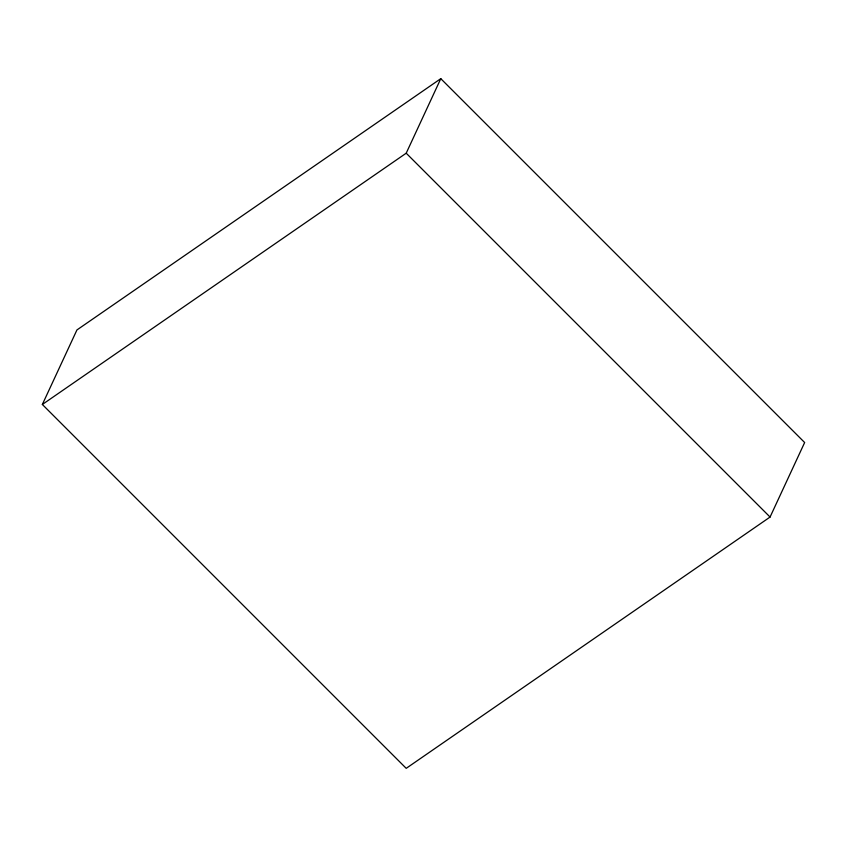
<?xml version="1.0" encoding="UTF-8"?>
<svg xmlns="http://www.w3.org/2000/svg" width="847" height="847" viewBox="0 0 847 847"><rect width="100%" height="100%" fill="white"/><g stroke="black" fill="none" stroke-linecap="round" stroke-linejoin="round"><path stroke-width="1.27" d="M42.35 404.474L76.939 329.949L440.789 78.665L804.65 442.526L770.061 517.051L406.211 768.335L42.35 404.474L406.211 153.191L440.789 78.665M406.211 153.191L770.061 517.051"/></g></svg>
